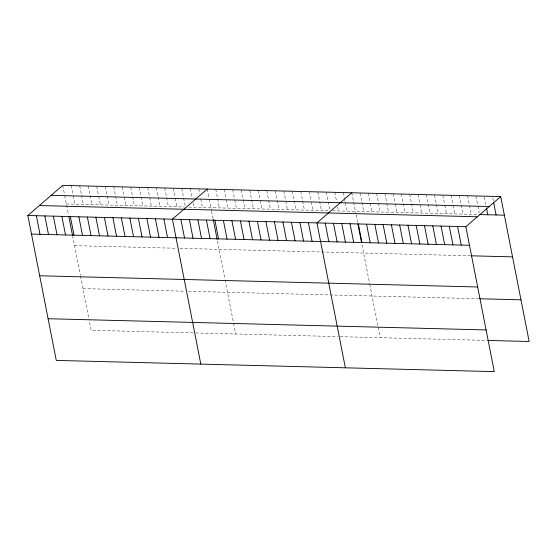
<?xml version="1.0" encoding="UTF-8"?>
<svg xmlns="http://www.w3.org/2000/svg" width="557" height="557" viewBox="0 0 557 557"><rect width="100%" height="100%" fill="white"/><g stroke="black" fill="none" stroke-linecap="round" stroke-linejoin="round"><path stroke-width="0.42" stroke-dasharray="2.79 2.09" d="M66.367 203.966L184.548 206.995M188.802 207.107L329.09 210.699M332.487 210.783L477.892 214.508M74.541 245.658L176.569 248.269M179.974 248.352L470.352 255.788M82.965 288.603L185.001 291.214M188.398 291.304L478.776 298.74M193.175 332.898L91.146 330.287L89.023 319.446M195.73 332.968L337.716 336.602M340.264 336.665L486.957 340.424M492.778 198.069L493.439 201.453M484.339 197.011L485.996 205.463M475.901 195.96L477.725 205.255M477.892 206.097L479.215 212.858M467.629 195.744L471.271 214.334M459.351 195.535L462.999 214.125M451.079 195.319L452.904 204.614M453.071 205.463L454.728 213.916M442.808 195.11L444.632 204.405M444.792 205.248L446.456 213.7M434.53 194.901L438.178 213.491M426.258 194.685L429.907 213.275M417.987 194.477L419.811 203.771M419.978 204.614L421.635 213.066M409.715 194.261L413.357 212.851M401.437 194.052L405.085 212.642M393.165 193.836L394.99 203.138M395.157 203.98L396.814 212.433M384.894 193.627L388.542 212.217M376.616 193.418L380.264 212.008M368.344 193.202L370.168 202.497M370.335 203.347L371.992 211.792M360.073 192.994L363.721 211.583M351.801 192.778L355.937 213.874M356.097 214.703L357.733 223.044M361.987 244.718L369.597 283.513M369.751 284.293L380.229 337.688M343.293 192.562L344.289 197.631M344.456 198.48L345.117 201.857M345.284 202.706L346.941 211.152M334.792 192.346L336.449 200.798M337.612 206.71L338.44 210.936M326.291 192.13L329.772 209.871M317.789 191.907L321.438 210.497M309.288 191.692L311.112 200.986M311.279 201.829L312.937 210.281M300.787 191.476L304.428 210.066M292.279 191.253L295.927 209.85M283.778 191.037L285.602 200.332M285.769 201.181L287.426 209.627M275.276 190.821L278.925 209.411M266.775 190.605L270.423 209.195M258.274 190.383L260.098 199.678M260.265 200.527L261.922 208.979M249.773 190.167L253.414 208.757M241.265 189.951L244.913 208.541M232.763 189.735L234.588 199.03M234.755 199.872L236.412 208.325M224.262 189.512L226.086 198.807M226.253 199.657L227.91 208.109M215.761 189.296L219.409 207.886M207.26 189.081L209.084 198.376M209.244 199.218L211.395 210.17M211.563 211.006L213.032 218.511M217.446 241.021L224.903 279.029M225.056 279.809L233.397 322.315M233.564 323.151L235.688 333.991M198.758 188.865L199.747 193.933M200.743 199.002L202.4 207.455M190.25 188.642L192.074 197.937M193.07 203.013L193.899 207.232M181.749 188.426L185.23 206.174M173.248 188.21L175.072 197.505M175.239 198.348L176.896 206.8M164.747 187.988L168.395 206.584M156.245 187.772L159.894 206.362M147.744 187.556L149.561 196.851M149.729 197.693L151.386 206.146M139.236 187.34L142.884 205.93M130.735 187.117L134.383 205.714M122.234 186.901L124.058 196.196M124.225 197.046L125.882 205.491M113.732 186.686L117.381 205.275M105.231 186.47L108.88 205.06M96.723 186.247L98.547 195.542M98.714 196.391L100.371 204.844M88.222 186.031L91.87 204.621M79.721 185.815L83.369 204.405M71.219 185.599L73.044 194.894M73.211 195.737L74.868 204.189M62.718 185.377L64.542 194.672M64.709 195.521L68.49 214.807M72.577 235.653L80.361 275.325M80.514 276.112L88.855 318.618"/><path stroke-width="0.84" d="M500.722 196.593L465.854 226.713L494.282 371.623L56.278 360.407L27.85 215.496L62.718 185.377L500.722 196.593L529.15 341.504L487.786 340.445M207.26 189.081L172.392 219.2L200.819 364.111M351.801 192.778L316.933 222.897L345.361 367.808M51.209 195.319L489.213 206.536M479.549 214.549L504.37 215.183M39.359 205.561L477.356 216.77M27.85 215.496L465.854 226.713M31.498 234.086L469.502 245.303M471.18 255.809L512.544 256.868M39.672 275.771L477.676 286.987M479.605 298.761L520.969 299.819M48.104 318.722L486.108 329.939M493.606 202.295L496.092 214.974M486.498 207.998L487.821 214.758M457.582 226.497L461.231 245.094M449.304 226.288L452.952 244.878M441.033 226.079L444.681 244.669M432.761 225.863L436.409 244.453M424.49 225.655L428.131 244.245M416.211 225.439L419.86 244.036M407.94 225.23L411.588 243.82M399.668 225.021L403.317 243.611M391.39 224.805L395.038 243.395M383.119 224.596L386.767 243.186M374.847 224.38L378.495 242.97M366.576 224.172L370.217 242.761M358.297 223.956L361.946 242.553M357.9 223.879L361.5 242.218M350.026 223.747L353.674 242.337M341.754 223.538L345.403 242.128M333.476 223.322L337.124 241.912M325.204 223.113L328.853 241.703M308.432 222.682L312.08 241.272M299.931 222.466L303.572 241.056M291.422 222.243L295.071 240.84M282.921 222.027L286.57 240.617M274.42 221.811L278.068 240.401M265.919 221.595L269.567 240.185M257.418 221.373L261.066 239.97M248.916 221.157L252.558 239.747M240.408 220.941L244.057 239.531M231.907 220.725L235.555 239.315M223.406 220.502L227.054 239.099M214.905 220.287L218.553 238.876M213.192 219.34L217.119 239.35M206.403 220.071L210.052 238.661M197.895 219.855L201.543 238.445M189.394 219.632L193.042 238.222M180.893 219.416L184.541 238.006M163.89 218.985L167.539 237.574M155.389 218.762L159.03 237.352M146.881 218.546L150.529 237.136M138.38 218.33L142.028 236.92M129.878 218.107L133.527 236.704M121.377 217.891L125.026 236.481M112.876 217.676L116.524 236.265M104.375 217.46L108.016 236.05M95.867 217.237L99.515 235.834M87.365 217.021L91.014 235.611M78.864 216.805L82.513 235.395M70.363 216.589L74.011 235.179M68.817 216.478L72.577 235.653M61.862 216.367L65.51 234.957M53.361 216.151L57.002 234.741M44.852 215.935L48.501 234.525M36.351 215.719L40 234.309"/></g></svg>
